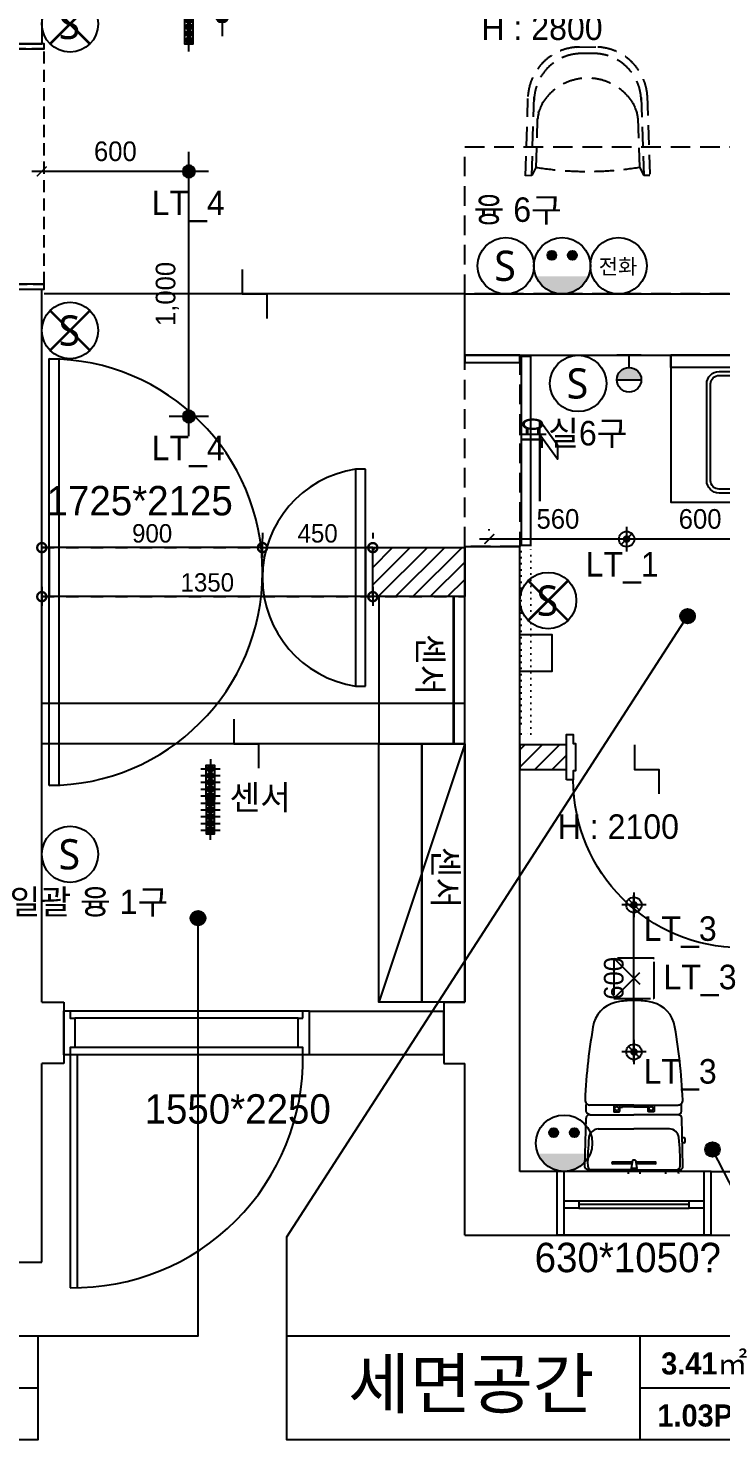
# Model space of a CAD drawing. Header units: inches. Extents: x 45519 to 207552, y -100391 to 47052.
# Drawn here: x 178313 to 181137, y 22554 to 28313 of the extents above; entities that cross this region are included whole.
import ezdxf
from ezdxf.enums import TextEntityAlignment as Align

# ---------------------------------------------------------------- set-up
doc = ezdxf.new("R2010")
doc.units = ezdxf.units.IN
doc.header["$LTSCALE"] = 100
doc.header["$MEASUREMENT"] = 0
doc.header["$PDSIZE"] = 700.071425
for name, pattern in [('DASHED', [0.75, 0.5, -0.25]), ('DH-HID2', [1.2, 0.8, -0.4]), ('DOT', [0.25, 0, -0.25]), ('HID', [2.3, 1.5, -0.8]), ('HID2', [1, 0.5, -0.5]), ('HIDDEN', [0.375, 0.25, -0.125])]:
    doc.linetypes.add(name, pattern=pattern)
for name, color, linetype in [('0-ELC TEXT', 7, 'Continuous'), ('03-TEXT', 3, 'Continuous'), ('03-WAL NEW', 3, 'Continuous'), ('06-FUR', 6, 'Continuous'), ('07-DIM WAL', 5, 'Continuous'), ('08-HAT', 8, 'Continuous'), ('2-con', 2, 'Continuous'), ('3.기호.계단선', 30, 'Continuous'), ('4-win', 4, 'Continuous'), ('6FUR', 6, 'Continuous'), ('_LIBR', 4, 'Continuous'), ('CEIL-DOOR', 6, 'Continuous'), ('CEIL-LIGHT', 7, 'Continuous'), ('CO-BATH', 6, 'Continuous'), ('CO-DO-FR', 7, 'Continuous'), ('CO-DOOR', 8, 'Continuous'), ('fin', 5, 'Continuous'), ('FU-FURM', 251, 'DH-HID2'), ('FUR', 8, 'DASHED'), ('HL', 6, 'HIDDEN'), ('RC-LIGHT', 7, 'Continuous'), ('도면층4', 4, 'Continuous'), ('도면층5', 5, 'Continuous'), ('설비', 140, 'Continuous')]:
    doc.layers.add(name, color=color, linetype=linetype)
doc.styles.add('HY 울릉도 L', font='')
doc.styles.add('넥슨고딕', font='NEXONLv1GothicBold.ttf')
doc.styles.add('스타일1', font='HY울릉도M.TTF')
doc.styles.add('코레일둥고', font='Korail_Round_Gothic_Medium.ttf')
doc.styles.get('HY 울릉도 L').set_extended_font_data('HY울릉도L')
doc.dimstyles.new('30', dxfattribs={"dimscale": 30, "dimtxt": 2.5, "dimasz": 2.5, "dimexe": 1.25, "dimexo": 2, "dimtad": 1, "dimdec": 0, "dimtxsty": '스타일1', "dimblk": 'DOTSMALL', "dimcen": 2.5, "dimclrd": 1, "dimclre": 1, "dimclrt": 7, "dimadec": 0, "dimazin": 0, "dimtfac": 1, "dimtdec": 0, "dimtix": 1, "dimtmove": 0, "dimatfit": 3, "dimldrblk": 'DOTSMALL', "dimfxl": 0, "dimarcsym": 0})
doc.dimstyles.new('40', dxfattribs={"dimscale": 40, "dimtxt": 2, "dimasz": 1, "dimexe": 1, "dimexo": 1, "dimgap": 1, "dimtad": 1, "dimdec": 0, "dimrnd": 0.05, "dimdsep": 46, "dimlunit": 6, "dimtxsty": 'HY 울릉도 L', "dimblk": 'ARCHTICK', "dimcen": 2.5, "dimdle": 1, "dimclrd": 133, "dimclre": 133, "dimclrt": 30, "dimadec": 0, "dimazin": 0, "dimtfac": 1, "dimtdec": 0, "dimtix": 1, "dimtmove": 2, "dimatfit": 3, "dimldrblk": 'ARCHTICK', "dimfxl": 0, "dimlwd": -1, "dimlwe": -1, "dimarcsym": 0})
pattern_1 = [(45, (50851.974, 3807.85), (-35.355339, 35.355339), [])]

# ---------------------------------------------------------------- blocks, each defined once
blk = doc.blocks.new('1')
at = {"linetype": 'Continuous'}
h = blk.add_hatch(color=4, dxfattribs=at)
h.dxf.hatch_style = 1
edge = h.paths.add_edge_path()
edge.add_arc((11539653.5, -14273503.8), 37.5, 0, 360)
at = {"color": 1, "linetype": 'Continuous'}
for p, q in [((11539653.5, -14273637.1), (11539653.5, -14273370.5)), ((11539520.2, -14273503.8), (11539786.8, -14273503.8))]:
    blk.add_line(p, q, dxfattribs=at)
at = {"color": 4, "linetype": 'Continuous'}
for radius in [41.5, 37.5]:
    blk.add_circle((11539653.5, -14273503.8), radius, dxfattribs=at)
blk = doc.blocks.new("5RN'")
at = {"layer": 'RC-LIGHT'}
blk.add_lwpolyline([(188137.5, 27400.3), (188277.5, 27400.3), (188277.5, 27435.3), (188137.5, 27435.3)], close=True, dxfattribs=at)
at = {"layer": 'RC-LIGHT', "yscale": 0.2948704765105351, "zscale": 0.2948704765105351}
for p, xscale in [((-3214550.6, 4236252.7), 0.2948704765105351), ((-3214523.1, 4236252.7), 0.2948704765105351), ((3590910.6, 4236252.7), -0.2948704765105351), ((3590938.1, 4236252.7), -0.2948704765105351), ((3590965.5, 4236252.7), -0.2948704765105351)]:
    blk.add_blockref('1', p, dxfattribs=dict(at, xscale=xscale))
blk = doc.blocks.new('_ArchTick')
at = {"color": 0, "linetype": 'ByBlock', "const_width": 0.15}
blk.add_lwpolyline([(-0.5, -0.5), (0.5, 0.5)], dxfattribs=at)
blk = doc.blocks.new('*D190')
at = {"layer": '07-DIM WAL', "color": 133}
for p, q in [((181392.9, 26228.8), (180712.9, 26228.8)), ((181352.9, 26188.8), (181352.9, 26188.8))]:
    blk.add_line(p, q, dxfattribs=at)
at = {"layer": 'Defpoints', "color": 0}
for p in [(180752.9, 26228.8), (180752.9, 26228.8), (181352.9, 26228.8)]:
    blk.add_point(p, dxfattribs=at)
at = {"layer": '07-DIM WAL', "color": 133, "xscale": 40, "yscale": 40, "zscale": 40, "rotation": 180}
blk.add_blockref('_ArchTick', (180752.9, 26228.8), dxfattribs=at)
at = {"layer": '07-DIM WAL', "color": 133, "xscale": 40, "yscale": 40, "zscale": 40}
blk.add_blockref('_ArchTick', (181352.9, 26228.8), dxfattribs=at)
at = {"layer": '07-DIM WAL', "color": 30, "insert": (181052.9, 26310.5), "char_height": 80, "attachment_point": 5, "style": 'HY 울릉도 L'}
blk.add_mtext('600', dxfattribs=at)
blk = doc.blocks.new('*D191')
at = {"layer": '07-DIM WAL', "color": 133}
for p, q in [((180192.9, 26263.8), (180192.9, 26268.8)), ((180792.9, 26228.8), (180152.9, 26228.8))]:
    blk.add_line(p, q, dxfattribs=at)
at = {"layer": 'Defpoints', "color": 0}
for p in [(180192.9, 26228.8), (180192.9, 26223.8), (180752.9, 26228.8)]:
    blk.add_point(p, dxfattribs=at)
at = {"layer": '07-DIM WAL', "color": 133, "xscale": 40, "yscale": 40, "zscale": 40, "rotation": 180}
blk.add_blockref('_ArchTick', (180192.9, 26228.8), dxfattribs=at)
at = {"layer": '07-DIM WAL', "color": 133, "xscale": 40, "yscale": 40, "zscale": 40}
blk.add_blockref('_ArchTick', (180752.9, 26228.8), dxfattribs=at)
at = {"layer": '07-DIM WAL', "color": 30, "insert": (180472.9, 26310.6), "char_height": 80, "attachment_point": 5, "style": 'HY 울릉도 L'}
blk.add_mtext('560', dxfattribs=at)
blk = doc.blocks.new('*D198')
at = {"layer": '07-DIM WAL', "color": 133}
for p, q in [((180782.9, 24096.3), (180782.9, 24776.3)), ((180822.9, 24736.3), (180822.9, 24736.3)), ((180822.9, 24136.3), (180822.9, 24136.3))]:
    blk.add_line(p, q, dxfattribs=at)
at = {"layer": 'Defpoints', "color": 0}
for p in [(180782.9, 24736.3), (180782.9, 24736.3), (180782.9, 24136.3)]:
    blk.add_point(p, dxfattribs=at)
at = {"layer": '07-DIM WAL', "color": 133, "xscale": 40, "yscale": 40, "zscale": 40}
for p, rotation in [((180782.9, 24736.3), 90), ((180782.9, 24136.3), 270)]:
    blk.add_blockref('_ArchTick', p, dxfattribs=dict(at, rotation=rotation))
at = {"layer": '07-DIM WAL', "color": 30, "insert": (180701.2, 24436.3), "char_height": 80, "attachment_point": 5, "rotation": 90, "style": 'HY 울릉도 L'}
blk.add_mtext('600', dxfattribs=at)
blk = doc.blocks.new('vudauseh2')
at = {"color": 8}
blk.add_line((177767.9, 7738.8), (179492.9, 7738.8), dxfattribs=at)
at = {"layer": '08-HAT', "color": 10}
blk.add_lwpolyline([(179717.9, 8018.8), (179847.9, 8018.8), (179847.9, 7868.8), (179717.9, 7868.8)], close=True, dxfattribs=at)
at = {"layer": '2-con'}
for p, q in [((177767.9, 10573.8), (177767.9, 10428.8)), ((177517.9, 9428.8), (177767.9, 9428.8)), ((177767.9, 6518.8), (177767.9, 9428.8)), ((179492.9, 9158.8), (179492.9, 9408.8)), ((179492.9, 9408.8), (181987.9, 9408.8)), ((179492.9, 9158.8), (181982.9, 9158.8)), ((179492.9, 6518.8), (179492.9, 8378.8)), ((179492.9, 8378.8), (179717.9, 8378.8)), ((179717.9, 5828.8), (179717.9, 8378.8)), ((177767.9, 6518.8), (177857.9, 6518.8)), ((177857.9, 6518.8), (177857.9, 6268.8)), ((179407.7, 6518.8), (179492.7, 6518.8)), ((179407.9, 6518.8), (179407.9, 6268.8)), ((177767.9, 5458.8), (177767.9, 6268.8)), ((177857.9, 6268.8), (177767.9, 6268.8)), ((179407.9, 6268.8), (179492.9, 6268.8)), ((179492.9, 5568.8), (179492.9, 6268.8)), ((179867.9, 5828.8), (179717.9, 5828.8)), ((180497.9, 5828.8), (180647.9, 5828.8)), ((179492.9, 5568.8), (179867.9, 5568.8)), ((180497.9, 5568.8), (180917.9, 5568.8)), ((177517.9, 5458.8), (177767.9, 5458.8))]:
    blk.add_line(p, q, dxfattribs=at)
at = {"layer": '2-con', "color": 8, "linetype": 'HID2'}
for p, q in [((177767.9, 8373.8), (179492.9, 8373.8)), ((177767.9, 8173.8), (179492.9, 8173.8))]:
    blk.add_line(p, q, dxfattribs=at)
at = {"layer": '2-con'}
blk.add_lwpolyline([(174147.9, 10428.8), (177767.9, 10428.8)], dxfattribs=at)
at = {"layer": '4-win'}
for points in [[(180497.9, 5568.8), (180497.9, 5828.8), (179867.9, 5828.8), (179867.9, 5568.8)], [(179897.9, 5568.8), (179897.9, 5828.8), (179867.9, 5828.8), (179867.9, 5568.8)], [(180497.9, 5568.8), (180497.9, 5828.8), (180467.9, 5828.8), (180467.9, 5568.8)]]:
    blk.add_lwpolyline(points, close=True, dxfattribs=at)
at = {"layer": '도면층4'}
for p, q in [((180407.9, 5693.8), (179957.9, 5693.8)), ((180497.9, 5568.8), (179867.9, 5568.8))]:
    blk.add_line(p, q, dxfattribs=at)
for points in [[(179957.9, 5708.8), (179957.9, 5678.8), (179897.9, 5678.8), (179897.9, 5708.8)], [(180467.9, 5708.8), (180467.9, 5678.8), (180407.9, 5678.8), (180407.9, 5708.8)]]:
    blk.add_lwpolyline(points, close=True, dxfattribs=at)
at = {"layer": '도면층5'}
for p, q in [((179957.9, 5708.8), (180407.9, 5708.8)), ((179957.9, 5678.8), (180407.9, 5678.8))]:
    blk.add_line(p, q, dxfattribs=at)
at = {"layer": '도면층4', "style": '코레일둥고'}
for s, p in [('1725*2125', (177787.5, 8505.5)), ('1550*2250', (178187.1, 6023.6)), ('630*1050?', (179778, 5417.5))]:
    blk.add_text(s, height=120, dxfattribs=at).set_placement(p)
blk = doc.blocks.new('D-002')
at = {"layer": 'CO-DO-FR'}
for points in [[(0, 200), (0, 0), (30, 0), (30, 40), (40, 40), (40, 160), (30, 160), (30, 200), (0, 200)], [(800, 200), (800, 0), (770, 0), (770, 40), (760, 40), (760, 160), (770, 160), (770, 200), (800, 200)]]:
    blk.add_lwpolyline(points, close=True, dxfattribs=at)
at = {"layer": 'CO-DOOR'}
blk.add_lwpolyline([(730, 940), (730, 200), (770, 200), (770, 940)], close=True, dxfattribs=at)
blk.add_arc((770, 200), 740, 90, 180, dxfattribs=at)
blk = doc.blocks.new('CJSWJDEH')
at = {"layer": '03-WAL NEW'}
h = blk.add_hatch(dxfattribs=at)
h.set_pattern_fill('_USER', color=256, scale=50, angle=45, pattern_type=0)
h.set_pattern_definition(pattern_1)
h.paths.add_polyline_path([(204769.9, 29801.7), (204769.9, 30001.7), (205144.9, 30001.7), (205144.9, 29801.7)])
h = blk.add_hatch(dxfattribs=at)
h.set_pattern_fill('_USER', color=256, scale=50, angle=45, pattern_type=0)
h.set_pattern_definition(pattern_1)
h.paths.add_polyline_path([(205559.9, 29196.7), (205369.9, 29196.7), (205369.9, 29096.7), (205559.9, 29096.7)])
blk.add_line((205144.9, 31036.7), (203429.9, 31036.7))
blk.add_lwpolyline([(204237.4, 31136.7), (204237.4, 31036.7), (204337.4, 31036.7), (204337.4, 30936.7)])
at = {"color": 8}
blk.add_lwpolyline([(205836.6, 29196.7), (205836.6, 29096.7), (205936.6, 29096.7), (205936.6, 28996.7)], dxfattribs=at)
at = {"layer": '03-WAL NEW'}
blk.add_line((205144.9, 29201.7), (203419.9, 29201.7), dxfattribs=at)
for points in [[(204769.9, 29801.7), (204769.9, 30001.7), (205144.9, 30001.7), (205144.9, 29801.7), (204769.9, 29801.7)], [(204203.4, 29301.7), (204203.4, 29201.7), (204303.4, 29201.7), (204303.4, 29101.7)]]:
    blk.add_lwpolyline(points, dxfattribs=at)
blk.add_lwpolyline([(205559.9, 29196.7), (205369.9, 29196.7), (205369.9, 29096.7), (205559.9, 29096.7)], close=True, dxfattribs=at)
at = {"layer": '06-FUR', "color": 8}
for points in [[(207634.9, 30786.7), (205984.9, 30786.7), (205984.9, 30186.7), (207634.9, 30186.7), (207634.9, 30786.7)], [(207284.9, 30786.7), (207284.9, 30736.7), (205984.9, 30736.7), (205984.9, 30786.7), (207284.9, 30786.7)], [(205144.9, 28146.7), (204794.9, 28146.7), (204794.9, 29201.7), (205144.9, 29201.7), (205144.9, 28146.7)], [(205144.9, 29201.7), (204794.9, 28146.7)]]:
    blk.add_lwpolyline(points, dxfattribs=at)
blk.add_lwpolyline([(204794.9, 29201.7), (205144.9, 29201.7), (205144.9, 29801.7), (204794.9, 29801.7)], close=True, dxfattribs=at)
at = {"layer": '6FUR', "color": 8}
for points in [[(206687.9, 30224.4), (206181.9, 30224.4, -0.414214), (206131.9, 30274.4), (206131.9, 30670.4, -0.414214), (206181.9, 30720.4), (206687.9, 30720.4, -0.414214), (206737.9, 30670.4), (206737.9, 30274.4, -0.414214)], [(206687.9, 30240.4), (206181.9, 30240.4, -0.414214), (206147.9, 30274.4), (206147.9, 30670.4, -0.414214), (206181.9, 30704.4), (206687.9, 30704.4, -0.414214), (206721.9, 30670.4), (206721.9, 30274.4, -0.414214)]]:
    blk.add_lwpolyline(points, format="xyb", close=True, dxfattribs=at)
at = {"layer": '_LIBR', "color": 8, "linetype": 'Continuous'}
for p, q in [((203534.9, 28111.7), (204484.9, 28111.7)), ((204464.9, 28082.2), (203554.9, 28082.2)), ((204464.9, 27962.2), (203554.9, 27962.2)), ((204484.9, 27931.7), (203564.9, 27931.7))]:
    blk.add_line(p, q, dxfattribs=at)
for points in [[(203554.9, 28082.2), (203554.9, 27962.2), (203534.9, 27962.2), (203534.9, 27931.7), (203509.9, 27931.7), (203509.9, 28111.7), (203534.9, 28111.7), (203534.9, 28082.2)], [(204484.9, 28082.2), (204484.9, 28111.7), (204509.9, 28111.7), (204509.9, 27931.7), (204484.9, 27931.7), (204484.9, 27962.2), (204464.9, 27962.2), (204464.9, 28082.2)], [(205059.9, 28109.2), (204509.9, 28109.2), (204509.9, 27934.2), (205059.9, 27934.2)]]:
    blk.add_lwpolyline(points, close=True, dxfattribs=at)
blk.add_lwpolyline([(203564.9, 26982.2), (203564.9, 27931.7), (203534.9, 27931.7), (203534.9, 26981.7)], dxfattribs=at)
blk.add_arc((203549.9, 27917.2), 935.1, 269.08089, 0.88716, dxfattribs=at)
at = {"layer": 'CO-BATH', "color": 8}
for points in [[(203159.9, 32036.7), (203429.9, 32036.7), (203429.9, 32056.7), (203159.9, 32056.7)], [(203159.9, 31056.7), (203429.9, 31056.7), (203429.9, 31076.7), (203159.9, 31076.7)]]:
    blk.add_lwpolyline(points, close=True, dxfattribs=at)
at = {"layer": 'CO-DO-FR', "color": 8}
for points in [[(205369.9, 30756.7), (205369.9, 30786.7), (205144.9, 30786.7), (205144.9, 30756.7)], [(203419.9, 30001.7), (203449.9, 30001.7), (203449.9, 29801.7), (203419.9, 29801.7)], [(203419.9, 30001.7), (203449.9, 30001.7), (203449.9, 29801.7), (203419.9, 29801.7)], [(204769.9, 30001.7), (204739.9, 30001.7), (204739.9, 29801.7), (204769.9, 29801.7)]]:
    blk.add_lwpolyline(points, close=True, dxfattribs=at)
at = {"layer": 'CO-DOOR', "color": 8}
for p, q in [((204739.9, 30321.7), (204699.9, 30321.7)), ((204699.9, 30321.7), (204699.9, 29436.7)), ((204739.9, 29436.7), (204739.9, 30321.7)), ((204699.9, 29436.7), (204739.9, 29436.7))]:
    blk.add_line(p, q, dxfattribs=at)
for points in [[(203449.9, 29031.7), (203449.9, 30771.7), (203489.9, 30771.7), (203489.9, 29031.7)], [(203449.9, 29031.7), (203449.9, 30771.7), (203489.9, 30771.7), (203489.9, 29031.7)], [(205414.9, 30011.7), (205414.9, 30781.7), (205374.9, 30781.7), (205374.9, 30011.7)], [(205450.5, 30191), (205450.5, 30520.2), (205522.8, 30421.6), (205522.8, 30363.2), (205450.5, 30461.9), (205450.5, 30191)]]:
    blk.add_lwpolyline(points, close=True, dxfattribs=at)
at = {"layer": 'CO-DOOR', "color": 8, "linetype": 'DH-HID2'}
blk.add_lwpolyline([(205369.9, 30006.7), (205144.9, 30006.7), (205144.9, 30786.7), (205369.9, 30786.7), (205369.9, 30006.7), (205369.9, 30006.7)], dxfattribs=at)
at = {"layer": 'CO-DOOR', "color": 8, "linetype": 'DOT'}
blk.add_lwpolyline([(205414.9, 29241.7), (205414.9, 30011.7), (205374.9, 30011.7), (205374.9, 29241.7)], close=True, dxfattribs=at)
at = {"layer": 'CO-DOOR', "color": 8}
for centre, radius, start, end in [((203449.9, 29901.7), 870, 270, 90), ((204767.5, 29879.2), 447.6, 98.69086, 261.30914)]:
    blk.add_arc(centre, radius, start, end, dxfattribs=at)
at = {"layer": 'fin', "color": 8}
for p, q in [((205834.9, 27727.3), (205655.6, 27727.3)), ((205834.9, 27727.3), (206014.2, 27727.3)), ((205654.5, 27688.1), (205834.9, 27688.1)), ((206015.2, 27688.1), (205834.9, 27688.1)), ((205689.6, 27630.3), (205834.9, 27630.3)), ((205980.1, 27630.3), (205834.9, 27630.3)), ((205826.9, 27463.1), (205662.3, 27463.1)), ((205842.9, 27463.1), (206007.5, 27463.1)), ((205990.6, 27461.7), (205978.1, 27461.7)), ((205990.6, 27461.7), (206003.1, 27461.7))]:
    blk.add_line(p, q, dxfattribs=at)
for points in [[(205654.5, 27688.1, -0.371724), (205640.1, 27702.8, -0.003515), (205641, 27733.7, -0.320541)], [(206015.2, 27688.1, 0.371724), (206029.6, 27702.8, 0.003515), (206028.8, 27733.7, 0.320541)], [(205662.3, 27463.1), (205649.9, 27463.1, -0.421209), (205634.9, 27478.4), (205639.5, 27673.4, -0.001659)], [(206007.5, 27463.1), (206019.9, 27463.1, 0.421209), (206034.9, 27478.4), (206030.2, 27673.4, 0.001659)]]:
    blk.add_lwpolyline(points, format="xyb", dxfattribs=at)
for centre, radius, start, end in [((205790.7, 28025), 125.5, 96.57592, 161.7036), ((205834.9, 27748.1), 405.9, 90, 98.30074), ((205834.9, 27748.1), 405.9, 81.69926, 90), ((205879.1, 28025), 125.5, 18.2964, 83.42408), ((207839.7, 27658.4), 2205.9, 169.39193, 177.6667), ((203830.1, 27658.4), 2205.9, 2.3333, 10.60807), ((205655.6, 27747.3), 20, 177.6667, 270), ((206014.2, 27747.3), 20, 270, 2.3333), ((205654.5, 27673.1), 15, 90, 178.63491), ((206015.2, 27673.1), 15, 1.36509, 90), ((206646.2, 27490.9), 1000, 174.05625, 180.68841), ((205691.4, 27590.3), 40, 92.48709, 174.05625), ((205978.4, 27590.3), 40, 5.94375, 87.51291), ((205023.5, 27490.9), 1000, 359.31159, 5.94375), ((205662.3, 27479.1), 16, 180.68841, 270), ((206007.5, 27479.1), 16, 270, 359.31159), ((205978.1, 27446.7), 15, 90, 180), ((206003.1, 27446.7), 15, 0, 90)]:
    blk.add_arc(centre, radius, start, end, dxfattribs=at)
at = {"layer": 'FU-FURM', "color": 8}
for p, q in [((205602, 32044.3), (205680, 32044.4)), ((205620, 32019), (205673.1, 32019)), ((205392.7, 31519.4), (205402.5, 31833.6)), ((205418.1, 31519.5), (205428, 31840)), ((205452.4, 31793.5), (205450.5, 31788.4)), ((205454.5, 31798.8), (205452.4, 31793.5)), ((205456.6, 31804.1), (205454.5, 31798.8)), ((205458.8, 31809.1), (205456.6, 31804.1)), ((205461, 31813.9), (205458.8, 31809.1)), ((205463.2, 31818.1), (205461, 31813.9)), ((205829.2, 31818.6), (205831.4, 31814.3)), ((205831.4, 31814.3), (205833.6, 31809.6)), ((205833.6, 31809.6), (205835.8, 31804.5)), ((205835.8, 31804.5), (205838, 31799.3)), ((205838, 31799.3), (205840, 31794)), ((205840, 31794), (205841.9, 31788.9)), ((205864.4, 31838.2), (205875, 31520)), ((205889.5, 31844.8), (205900.4, 31520.1)), ((205436.1, 31553.3), (205442.2, 31751.9)), ((205442.6, 31755.3), (205442.2, 31751.9)), ((205443, 31758.6), (205442.6, 31755.3)), ((205443.4, 31761.7), (205443, 31758.6)), ((205443.9, 31764.9), (205443.4, 31761.7)), ((205444.5, 31768.2), (205443.9, 31764.9)), ((205445.2, 31771.5), (205444.5, 31768.2)), ((205446.2, 31775.2), (205445.2, 31771.5)), ((205447.4, 31779.1), (205446.2, 31775.2)), ((205448.8, 31783.5), (205447.4, 31779.1)), ((205450.5, 31788.4), (205448.8, 31783.5)), ((205841.9, 31788.9), (205843.6, 31784)), ((205843.6, 31784), (205845.1, 31779.6)), ((205845.1, 31779.6), (205846.3, 31775.7)), ((205846.3, 31775.7), (205847.3, 31772)), ((205847.3, 31772), (205848, 31768.7)), ((205848, 31768.7), (205848.6, 31765.4)), ((205848.6, 31765.4), (205849.1, 31762.2)), ((205849.1, 31762.2), (205849.6, 31759.1)), ((205849.6, 31759.1), (205849.9, 31755.8)), ((205849.9, 31755.8), (205850.3, 31752.4)), ((205850.3, 31752.4), (205857, 31553.8)), ((205418.1, 31519.5), (205392.7, 31519.4)), ((205435, 31553.3), (205418.1, 31519.5)), ((205858, 31553.9), (205875, 31520)), ((205900.4, 31520.1), (205875, 31520))]:
    blk.add_line(p, q, dxfattribs=at)
blk.add_lwpolyline([(205144.9, 31036.7), (205144.9, 31636.7), (206944.9, 31636.7), (206944.9, 31036.7), (205144.9, 31036.7)], dxfattribs=at)
for centre, radius, start, end in [((205615.7, 31830.7), 213.6, 90.90916, 178.7855), ((205676.6, 31830.8), 213.6, 1.35671, 89.233), ((205622, 31823.4), 194.3, 90.90924, 178.78542), ((205670.3, 31823.5), 194.3, 1.35653, 89.23304), ((205646.3, 31698.9), 218.5, 33.19496, 146.94725), ((205646.3, 31698.9), 218.5, 158.34937, 158.47219), ((205646.3, 31698.9), 218.5, 21.66998, 21.79281), ((205644.9, 32867.3), 1330.6, 260.92322, 279.2189)]:
    blk.add_arc(centre, radius, start, end, dxfattribs=at)
at = {"layer": 'FUR', "color": 8}
blk.add_lwpolyline([(203159.9, 31076.7), (203429.9, 31076.7), (203429.9, 32036.7), (203159.9, 32036.7)], close=True, dxfattribs=at)
at = {"layer": 'HL', "color": 8, "linetype": 'Continuous'}
for p, q in [((205834.9, 27720.3), (205788.6, 27720.3)), ((205834.9, 27720.3), (205881.2, 27720.3)), ((206039.8, 27593.2), (206032.1, 27593.2)), ((206043.8, 27577.1), (206043.8, 27589.2)), ((206039.8, 27573.1), (206032.6, 27573.1)), ((205827.4, 27494.7), (205748.4, 27494.7)), ((205826.4, 27487.7), (205748.4, 27487.7)), ((205828.9, 27502.8), (205823.5, 27468.4)), ((205840.9, 27502.8), (205828.9, 27502.8)), ((205840.9, 27502.8), (205846.2, 27468.4)), ((205921.4, 27494.7), (205842.4, 27494.7)), ((205921.4, 27487.7), (205843.4, 27487.7)), ((205810.9, 27456.7), (205810.9, 27446.7)), ((205858.9, 27456.7), (205810.9, 27456.7)), ((205827.9, 27461.4), (205822.5, 27456.7)), ((205823.5, 27468.4), (205827.9, 27461.4)), ((205846.2, 27468.4), (205823.5, 27468.4)), ((205841.8, 27461.4), (205827.9, 27461.4)), ((205846.2, 27468.4), (205841.8, 27461.4)), ((205841.8, 27461.4), (205847.3, 27456.7)), ((205858.9, 27456.7), (205858.9, 27446.7))]:
    blk.add_line(p, q, dxfattribs=at)
for points in [[(205752.3, 27727.3), (205752.3, 27703.2, 0.414214), (205756.3, 27699.2), (205772.8, 27699.2, 0.414214), (205776.8, 27703.2), (205776.8, 27718.7), (205776.8, 27727.3)], [(205776.8, 27718.7), (205786.6, 27718.7, 0.414214), (205788.6, 27720.7), (205788.6, 27727.3)], [(205893, 27718.7), (205883.2, 27718.7, -0.414214), (205881.2, 27720.7), (205881.2, 27727.3)], [(205917.4, 27727.3), (205917.4, 27703.2, -0.414214), (205913.4, 27699.2), (205897, 27699.2, -0.414214), (205893, 27703.2), (205893, 27718.7), (205893, 27727.3)]]:
    blk.add_lwpolyline(points, format="xyb", dxfattribs=at)
for centre in [(205764.9, 27713.1), (205904.9, 27713.1)]:
    blk.add_circle(centre, 8, dxfattribs=at)
for centre, radius, start, end in [((206039.8, 27589.2), 4, 0, 90), ((206039.8, 27577.1), 4, 270, 0), ((205748.4, 27491.2), 3.5, 90, 270), ((205921.4, 27491.2), 3.5, 270, 90)]:
    blk.add_arc(centre, radius, start, end, dxfattribs=at)
blk.add_blockref('vudauseh2', (25652, 21627.9))
at = {"layer": 'CO-DOOR', "color": 8, "xscale": -0.9249999999984593, "yscale": 0.9249999999984593, "zscale": 0.9249999999984593, "rotation": 180}
blk.add_blockref('D-002', (205559.9, 29239.2), dxfattribs=at)
blk = doc.blocks.new('SW')
at = {"layer": '설비', "color": 140}
blk.add_circle((11533254.1, -14277699.4), 184, dxfattribs=at)
at = {"layer": '설비', "color": 140, "insert": (11533320, -14277600.8), "char_height": 197.143, "attachment_point": 3, "style": '코레일둥고'}
blk.add_mtext_dynamic_manual_height_columns('{\\fMalgun Gothic|b0|i0|c129|p50;S}', width=314.327, gutter_width=2.19, heights=[0], dxfattribs=at)
blk = doc.blocks.new('egoo')
at = {"layer": '설비'}
h = blk.add_hatch(color=140, dxfattribs=at)
edge = h.paths.add_edge_path()
edge.add_arc((1015645.3, 443433.7), 22.3, 0, 360)
h = blk.add_hatch(color=140, dxfattribs=at)
edge = h.paths.add_edge_path()
edge.add_arc((1015747.7, 443433.7), 22.3, 0, 360)
h = blk.add_hatch(color=140, dxfattribs=at)
edge = h.paths.add_edge_path()
edge.add_line((1015826.3, 443329.1), (1015566.6, 443329.1))
edge.add_ellipse((1015696.5, 443381.5), major_axis=(99, 99), ratio=1, start_angle=156.95778, end_angle=293.04222)
at = {"layer": '설비', "color": 140}
for centre, radius in [((1015696.5, 443381.5), 140), ((1015645.3, 443433.7), 22.3), ((1015747.7, 443433.7), 22.3)]:
    blk.add_circle(centre, radius, dxfattribs=at)
blk = doc.blocks.new('hallogen')
h = blk.add_hatch(color=256)
h.dxf.hatch_style = 1
edge = h.paths.add_edge_path()
edge.add_arc((48592, 60854), 31.2, 0, 360, ccw=False)
at = {"color": 1, "linetype": 'Continuous'}
for p, q in [((48592, 60954), (48592, 60754)), ((48692, 60854), (48492, 60854))]:
    blk.add_line(p, q, dxfattribs=at)
at = {"color": 4, "linetype": 'Continuous'}
blk.add_circle((48592, 60854), 62.5, dxfattribs=at)
blk = doc.blocks.new('BRACKET')
at = {"layer": 'CEIL-LIGHT'}
blk.add_hatch(color=256, dxfattribs=at).paths.add_polyline_path([(-200, -100, 0.414214), (-100, 0, 0.414214), (-200, 100)])
for p, q in [((-200, 100), (-200, -100)), ((-100, 0), (0, 0)), ((0, -100), (0, 100))]:
    blk.add_line(p, q, dxfattribs=at)
blk.add_circle((-200, 0), 100, dxfattribs=at)
blk = doc.blocks.new('A$C0A436DC7')
at = {"layer": 'CEIL-DOOR', "xscale": -1, "rotation": 180}
blk.add_blockref('BRACKET', (300, 100), dxfattribs=at)
blk = doc.blocks.new('TMDNLCLCNRK')
at = {"layer": '설비', "color": 10}
blk.add_circle((124604, 27343.8), 115, dxfattribs=at)
at = {"layer": '설비', "color": 10, "insert": (124645.2, 27405.5), "char_height": 123.214, "attachment_point": 3, "style": '코레일둥고'}
blk.add_mtext_dynamic_manual_height_columns('{\\fMalgun Gothic|b0|i0|c129|p50;S}', width=196.454, gutter_width=1.37, heights=[0], dxfattribs=at)
blk = doc.blocks.new('15RN')
at = {"linetype": 'Continuous'}
h = blk.add_hatch(color=4, dxfattribs=at)
h.dxf.hatch_style = 1
edge = h.paths.add_edge_path()
edge.add_arc((178902.9, 29403.8), 11.1, -90, 270)
h = blk.add_hatch(color=4, dxfattribs=at)
h.dxf.hatch_style = 1
edge = h.paths.add_edge_path()
edge.add_arc((178902.9, 29376.3), 11.1, -90, 270)
h = blk.add_hatch(color=4, dxfattribs=at)
h.dxf.hatch_style = 1
edge = h.paths.add_edge_path()
edge.add_arc((178902.9, 29348.8), 11.1, 90, 450, ccw=False)
h = blk.add_hatch(color=4, dxfattribs=at)
h.dxf.hatch_style = 1
edge = h.paths.add_edge_path()
edge.add_arc((178902.9, 29321.4), 11.1, 90, 450, ccw=False)
h = blk.add_hatch(color=4, dxfattribs=at)
h.dxf.hatch_style = 1
edge = h.paths.add_edge_path()
edge.add_arc((178902.9, 29293.9), 11.1, 90, 450, ccw=False)
h = blk.add_hatch(color=4, dxfattribs=at)
h.dxf.hatch_style = 1
edge = h.paths.add_edge_path()
edge.add_arc((178902.9, 29263.8), 11.1, -90, 270)
h = blk.add_hatch(color=4, dxfattribs=at)
h.dxf.hatch_style = 1
edge = h.paths.add_edge_path()
edge.add_arc((178902.9, 29236.3), 11.1, -90, 270)
h = blk.add_hatch(color=4, dxfattribs=at)
h.dxf.hatch_style = 1
edge = h.paths.add_edge_path()
edge.add_arc((178902.9, 29208.8), 11.1, 90, 450, ccw=False)
h = blk.add_hatch(color=4, dxfattribs=at)
h.dxf.hatch_style = 1
edge = h.paths.add_edge_path()
edge.add_arc((178902.9, 29181.4), 11.1, 90, 450, ccw=False)
h = blk.add_hatch(color=4, dxfattribs=at)
h.dxf.hatch_style = 1
edge = h.paths.add_edge_path()
edge.add_arc((178902.9, 29153.9), 11.1, 90, 450, ccw=False)
h = blk.add_hatch(color=4, dxfattribs=at)
h.dxf.hatch_style = 1
edge = h.paths.add_edge_path()
edge.add_arc((178902.9, 29123.8), 11.1, -90, 270)
h = blk.add_hatch(color=4, dxfattribs=at)
h.dxf.hatch_style = 1
edge = h.paths.add_edge_path()
edge.add_arc((178902.9, 29096.3), 11.1, -90, 270)
h = blk.add_hatch(color=4, dxfattribs=at)
h.dxf.hatch_style = 1
edge = h.paths.add_edge_path()
edge.add_arc((178902.9, 29068.8), 11.1, 90, 450, ccw=False)
h = blk.add_hatch(color=4, dxfattribs=at)
h.dxf.hatch_style = 1
edge = h.paths.add_edge_path()
edge.add_arc((178902.9, 29041.4), 11.1, 90, 450, ccw=False)
h = blk.add_hatch(color=4, dxfattribs=at)
h.dxf.hatch_style = 1
edge = h.paths.add_edge_path()
edge.add_arc((178902.9, 29013.9), 11.1, 90, 450, ccw=False)
at = {"color": 1, "linetype": 'Continuous'}
for p, q in [((178902.9, 28968.8), (178902.9, 29448.8)), ((178950.4, 29208.8), (178855.4, 29208.8))]:
    blk.add_line(p, q, dxfattribs=at)
at = {"color": 4, "linetype": 'Continuous'}
for centre, radius in [((178902.9, 29403.8), 12.2), ((178902.9, 29376.3), 12.2), ((178902.9, 29403.8), 11.1), ((178902.9, 29376.3), 11.1), ((178902.9, 29348.8), 12.2), ((178902.9, 29321.4), 12.2), ((178902.9, 29348.8), 11.1), ((178902.9, 29321.4), 11.1), ((178902.9, 29293.9), 12.2), ((178902.9, 29263.8), 12.2), ((178902.9, 29293.9), 11.1), ((178902.9, 29263.8), 11.1), ((178902.9, 29236.3), 12.2), ((178902.9, 29208.8), 12.2), ((178902.9, 29236.3), 11.1), ((178902.9, 29208.8), 11.1), ((178902.9, 29181.4), 12.2), ((178902.9, 29153.9), 12.2), ((178902.9, 29181.4), 11.1), ((178902.9, 29153.9), 11.1), ((178902.9, 29123.8), 12.2), ((178902.9, 29096.3), 12.2), ((178902.9, 29123.8), 11.1), ((178902.9, 29096.3), 11.1), ((178902.9, 29068.8), 12.2), ((178902.9, 29041.4), 12.2), ((178902.9, 29068.8), 11.1), ((178902.9, 29041.4), 11.1), ((178902.9, 29013.9), 12.2), ((178902.9, 29013.9), 11.1)]:
    blk.add_circle(centre, radius, dxfattribs=at)
at = {"layer": 'RC-LIGHT'}
blk.add_lwpolyline([(178885.4, 29418.8), (178885.4, 28998.8), (178920.4, 28998.8), (178920.4, 29418.8)], close=True, dxfattribs=at)
blk = doc.blocks.new('*D344')
at = {"layer": '07-DIM WAL', "color": 133}
for p, q in [((178367.9, 27768.8), (178367.9, 27768.8)), ((179007.9, 27728.8), (178327.9, 27728.8))]:
    blk.add_line(p, q, dxfattribs=at)
at = {"layer": 'Defpoints', "color": 0}
for p in [(178367.9, 27728.8), (178367.9, 27728.8), (178967.9, 27728.8)]:
    blk.add_point(p, dxfattribs=at)
at = {"layer": '07-DIM WAL', "color": 133, "xscale": 40, "yscale": 40, "zscale": 40, "rotation": 180}
blk.add_blockref('_ArchTick', (178367.9, 27728.8), dxfattribs=at)
at = {"layer": '07-DIM WAL', "color": 133, "xscale": 40, "yscale": 40, "zscale": 40}
blk.add_blockref('_ArchTick', (178967.9, 27728.8), dxfattribs=at)
at = {"layer": '07-DIM WAL', "color": 30, "insert": (178667.9, 27810.5), "char_height": 80, "attachment_point": 5, "style": 'HY 울릉도 L'}
blk.add_mtext('600', dxfattribs=at)
blk = doc.blocks.new('ZHSTPSXMCNRK')
at = {"layer": '설비'}
h = blk.add_hatch(color=10, dxfattribs=at)
edge = h.paths.add_edge_path()
edge.add_arc((124791.9, 27386.8), 18.3, 0, 360)
h = blk.add_hatch(color=10, dxfattribs=at)
edge = h.paths.add_edge_path()
edge.add_arc((124876, 27386.8), 18.3, 0, 360)
h = blk.add_hatch(color=10, dxfattribs=at)
edge = h.paths.add_edge_path()
edge.add_line((124940.6, 27300.8), (124727.3, 27300.8))
edge.add_ellipse((124834, 27343.8), major_axis=(81.3, 81.3), ratio=1, start_angle=156.95778, end_angle=293.04222)
at = {"layer": '설비', "color": 10}
for centre, radius in [((124834, 27343.8), 115), ((124791.9, 27386.8), 18.3), ((124876, 27386.8), 18.3)]:
    blk.add_circle(centre, radius, dxfattribs=at)
blk = doc.blocks.new('*D409')
at = {"layer": '07-DIM WAL', "color": 133}
for p, q in [((178967.9, 26688.8), (178967.9, 27768.8)), ((179007.9, 27728.8), (179007.9, 27728.8)), ((179007.9, 26728.8), (179007.9, 26728.8))]:
    blk.add_line(p, q, dxfattribs=at)
at = {"layer": 'Defpoints', "color": 0}
for p in [(178967.9, 27728.8), (178967.9, 27728.8), (178967.9, 26728.8)]:
    blk.add_point(p, dxfattribs=at)
at = {"layer": '07-DIM WAL', "color": 133, "xscale": 40, "yscale": 40, "zscale": 40}
for p, rotation in [((178967.9, 27728.8), 90), ((178967.9, 26728.8), 270)]:
    blk.add_blockref('_ArchTick', p, dxfattribs=dict(at, rotation=rotation))
at = {"layer": '07-DIM WAL', "color": 30, "insert": (178880, 27228.8), "char_height": 80, "attachment_point": 5, "rotation": 90, "style": 'HY 울릉도 L'}
blk.add_mtext('1,000', dxfattribs=at)
blk = doc.blocks.new('_DOTSMALL')
at = {"color": 0, "linetype": 'ByBlock', "const_width": 0.5}
blk.add_lwpolyline([(-0.0625, 0, 1), (0.0625, 0, 1)], format="xyb", close=True, dxfattribs=at)
blk = doc.blocks.new('*D412')
at = {"layer": '07-DIM WAL', "color": 1, "lineweight": -2}
for p, q in [((178367.9, 26033.8), (178367.9, 25956.3)), ((179717.9, 26033.8), (179717.9, 25956.3)), ((179717.9, 25993.8), (178367.9, 25993.8))]:
    blk.add_line(p, q, dxfattribs=at)
at = {"layer": 'Defpoints', "color": 0}
for p in [(178367.9, 26093.8), (179717.9, 26093.8), (178367.9, 25993.8)]:
    blk.add_point(p, dxfattribs=at)
at = {"layer": '07-DIM WAL', "color": 1, "lineweight": -2, "xscale": 75, "yscale": 75, "zscale": 75, "rotation": 180}
blk.add_blockref('_DOTSMALL', (178367.9, 25993.8), dxfattribs=at)
at = {"layer": '07-DIM WAL', "color": 1, "lineweight": -2, "xscale": 75, "yscale": 75, "zscale": 75}
blk.add_blockref('_DOTSMALL', (179717.9, 25993.8), dxfattribs=at)
at = {"layer": '07-DIM WAL', "color": 7, "insert": (179042.9, 26051.6), "char_height": 75, "attachment_point": 5, "style": '스타일1'}
blk.add_mtext('1350', dxfattribs=at)
blk = doc.blocks.new('*D413')
at = {"layer": '07-DIM WAL', "color": 1, "lineweight": -2}
for p, q in [((178367.9, 26153.8), (178367.9, 26231.3)), ((179267.9, 26153.8), (179267.9, 26231.3)), ((179267.9, 26193.8), (178367.9, 26193.8))]:
    blk.add_line(p, q, dxfattribs=at)
at = {"layer": 'Defpoints', "color": 0}
for p in [(178367.9, 26193.8), (178367.9, 26093.8), (179267.9, 26093.8)]:
    blk.add_point(p, dxfattribs=at)
at = {"layer": '07-DIM WAL', "color": 1, "lineweight": -2, "xscale": 75, "yscale": 75, "zscale": 75, "rotation": 180}
blk.add_blockref('_DOTSMALL', (178367.9, 26193.8), dxfattribs=at)
at = {"layer": '07-DIM WAL', "color": 1, "lineweight": -2, "xscale": 75, "yscale": 75, "zscale": 75}
blk.add_blockref('_DOTSMALL', (179267.9, 26193.8), dxfattribs=at)
at = {"layer": '07-DIM WAL', "color": 7, "insert": (178817.9, 26251.6), "char_height": 75, "attachment_point": 5, "style": '스타일1'}
blk.add_mtext('900', dxfattribs=at)
blk = doc.blocks.new('*D414')
at = {"layer": '07-DIM WAL', "color": 1, "lineweight": -2}
for p, q in [((179267.9, 26253.8), (179267.9, 26231.3)), ((179717.9, 26253.8), (179717.9, 26231.3)), ((179267.9, 26193.8), (179717.9, 26193.8))]:
    blk.add_line(p, q, dxfattribs=at)
at = {"layer": 'Defpoints', "color": 0}
for p in [(179267.9, 26193.8), (179717.9, 26193.8), (179717.9, 26193.8)]:
    blk.add_point(p, dxfattribs=at)
at = {"layer": '07-DIM WAL', "color": 1, "lineweight": -2, "xscale": 75, "yscale": 75, "zscale": 75, "rotation": 180}
blk.add_blockref('_DOTSMALL', (179267.9, 26193.8), dxfattribs=at)
at = {"layer": '07-DIM WAL', "color": 1, "lineweight": -2, "xscale": 75, "yscale": 75, "zscale": 75}
blk.add_blockref('_DOTSMALL', (179717.9, 26193.8), dxfattribs=at)
at = {"layer": '07-DIM WAL', "color": 7, "insert": (179492.9, 26251.6), "char_height": 75, "attachment_point": 5, "style": '스타일1'}
blk.add_mtext('450', dxfattribs=at)

msp = doc.modelspace()

# ---------------------------------------------------------------- hatches: boundary and pattern name
at = {"layer": '0-ELC TEXT'}
h = msp.add_hatch(color=256, dxfattribs=at)
h.dxf.hatch_style = 1
edge = h.paths.add_edge_path()
edge.add_arc((181001.9, 25914.1), 30, 180, 540, ccw=False)
h = msp.add_hatch(color=256, dxfattribs=at)
h.dxf.hatch_style = 1
edge = h.paths.add_edge_path()
edge.add_arc((179005, 24682.1), 30, 0, 360)
h = msp.add_hatch(color=256, dxfattribs=at)
h.dxf.hatch_style = 1
edge = h.paths.add_edge_path()
edge.add_arc((181103.4, 23738.1), 30, 0, 360)

# ---------------------------------------------------------------- linework, layer by layer
for p, q in [((180807.9, 22553.8), (180807.9, 22978.3)), ((177842, 22766), (178351.6, 22766)), ((180807.9, 22766), (181317.6, 22766))]:
    msp.add_line(p, q, dxfattribs=at)
for points in [[(179367.9, 22978.3), (179367.9, 23382.4), (181001.9, 25914.1)], [(178351.6, 22978.3), (179005, 22978.3), (179005, 24682.1)], [(182367, 22553.8), (181713.6, 22553.8), (181103.4, 23738.1)]]:
    msp.add_lwpolyline(points, dxfattribs=at)
for points in [[(176402, 22978.3), (178351.6, 22978.3), (178351.6, 22553.8), (176402, 22553.8)], [(179367.9, 22978.3), (181317.6, 22978.3), (181317.6, 22553.8), (179367.9, 22553.8)]]:
    msp.add_lwpolyline(points, close=True, dxfattribs=at)
for centre in [(181001.9, 25914.1), (179005, 24682.1), (181103.4, 23738.1)]:
    msp.add_circle(centre, 30, dxfattribs=at)
at = {"layer": '3.기호.계단선', "linetype": 'HID'}
for p, q in [((180700.4, 24353.8), (180865.4, 24518.8)), ((180700.4, 24518.8), (180865.4, 24353.8))]:
    msp.add_line(p, q, dxfattribs=at)
msp.add_lwpolyline([(180700.4, 24353.8), (180865.4, 24353.8), (180865.4, 24518.8), (180700.4, 24518.8)], close=True, dxfattribs=at)
at = {"layer": 'CEIL-LIGHT', "color": 10, "linetype": 'HID2', "const_width": 10}
for points in [[(180047.9, 25393.8), (180047.9, 25993.8)], [(179917.9, 24338.8), (179917.9, 25393.8)]]:
    msp.add_lwpolyline(points, dxfattribs=at)
at = {"layer": '설비', "color": 10, "const_width": 10}
for points in [[(178401.6, 28249.2), (178564.2, 28411.8)], [(178564.2, 28249.2), (178401.6, 28411.8)], [(178401.6, 26998.5), (178564.2, 27161.1)], [(178564.2, 26998.5), (178401.6, 27161.1)], [(180351.6, 25896.5), (180514.2, 26059.2)], [(180514.2, 25896.5), (180351.6, 26059.2)]]:
    msp.add_lwpolyline(points, dxfattribs=at)
at = {"layer": '설비', "color": 140}
msp.add_circle((180720.2, 27343.8), 115, dxfattribs=at)

# ---------------------------------------------------------------- block references
msp.add_blockref('CJSWJDEH', (-25052, -3807.9))
at = {"xscale": -0.5, "yscale": 0.5, "zscale": 0.5, "rotation": 270.0000000000001}
msp.add_blockref('A$C0A436DC7', (180712.9, 26828.8), dxfattribs=at)
at = {"layer": 'RC-LIGHT'}
msp.add_blockref('15RN', (65, -750), dxfattribs=at)
at = {"layer": 'RC-LIGHT', "xscale": 0.6024096385271789, "yscale": 0.6024096385271789, "zscale": 0.6024096385271789, "rotation": 180}
msp.add_blockref('1', (7130701.4, -8570134.9), dxfattribs=at)
at = {"layer": 'RC-LIGHT'}
for name, p, xscale, yscale, zscale in [('1', (7130566.4, 8626225.1), -0.6024096385271789, 0.6024096385271789, 0.6024096385271789), ('1', (7130566.4, 8625225.1), -0.6024096385271789, 0.6024096385271789, 0.6024096385271789), ('hallogen', (156457.1, -4198.3), 0.5, 0.5, 0.5), ('hallogen', (156487.1, -5690.8), 0.5, 0.5, 0.5), ('hallogen', (156487.1, -6290.8), 0.5, 0.5, 0.5)]:
    msp.add_blockref(name, p, dxfattribs=dict(at, xscale=xscale, yscale=yscale, zscale=zscale))
at = {"layer": 'RC-LIGHT', "xscale": -1, "rotation": 270}
msp.add_blockref("5RN'", (151637.6, -162971.1), dxfattribs=at)
at = {"layer": 'RC-LIGHT', "rotation": 270}
msp.add_blockref("5RN'", (151637.6, 213303.8), dxfattribs=at)
at = {"layer": '설비', "color": 140}
for name, p, xscale, yscale, zscale in [('SW', (-7029800.9, 8951892.7), 0.625, 0.625, 0.625), ('SW', (-7028023.6, 8950906), 0.625, 0.625, 0.625), ('egoo', (-653832, -336862.4), 0.8214285869294655, 0.8214285869294655, 0.8214285869294655), ('SW', (-7029800.9, 8950641.9), 0.625, 0.625, 0.625), ('SW', (-7027850.9, 8949540), 0.625, 0.625, 0.625)]:
    msp.add_blockref(name, p, dxfattribs=dict(at, xscale=xscale, yscale=yscale, zscale=zscale))
for name, p in [('TMDNLCLCNRK', (55951.4, -480)), ('TMDNLCLCNRK', (53878.9, -2401.3)), ('ZHSTPSXMCNRK', (55663.9, -3580))]:
    msp.add_blockref(name, p, dxfattribs=at)

# ---------------------------------------------------------------- texts
at = {"layer": '0-ELC TEXT', "style": '코레일둥고'}
for s, p in [('H : 2800', (180160.7, 28265)), ('H : 2100', (180472.1, 25005.6))]:
    msp.add_text(s, height=100, dxfattribs=at).set_placement(p)
at = {"layer": '03-TEXT'}
for s, height, style, p in [('3.41㎡', 90, '넥슨고딕', (181070.1, 22820.1)), ('세면공간', 200, '코레일둥고', (180119.5, 22682.7)), ('1.03PY', 90, '넥슨고딕', (181072, 22607.9))]:
    msp.add_text(s, height=height, dxfattribs=dict(at, style=style)).set_placement(p, align=Align.CENTER)
at = {"layer": '설비', "color": 30, "style": '코레일둥고'}
for s, p in [('LT_4', (178815.9, 27550.6)), ('LT_4', (178815.9, 26550.6)), ('LT_1', (180585.9, 26075.9)), ('센서', (179133.2, 25124.4)), ('LT_3', (180822.3, 24589.4)), ('LT_3', (180903.5, 24391.9)), ('LT_3', (180822.3, 24007))]:
    msp.add_text(s, height=100, dxfattribs=at).set_placement(p)
at = {"layer": '설비', "color": 10, "style": '코레일둥고'}
for s, p in [('융 6구', (180129, 27522.9)), ('욕실6구', (180307.5, 26610.8)), ('일괄 융 1구', (178236.3, 24698.8))]:
    msp.add_text(s, height=100, dxfattribs=at).set_placement(p)
at = {"layer": '설비', "color": 140, "style": '코레일둥고'}
msp.add_text('전화', height=62.5, dxfattribs=at).set_placement((180639.6, 27309.6))
at = {"layer": '설비', "color": 30, "style": '코레일둥고'}
for p in [(179901.6, 25842.2), (179964.9, 24973.7)]:
    msp.add_text('센서', height=100, rotation=270, dxfattribs=at).set_placement(p)

# ---------------------------------------------------------------- dimensions: what is measured, and where the dimension line sits
at = {"layer": '07-DIM WAL'}
for base, p1, p2, angle, picture, middle in [((178367.9, 27728.8), (178967.9, 27728.8), (178367.9, 27728.8), 180, '*D344', (178667.9, 27810.5)), ((178967.9, 27728.8), (178967.9, 26728.8), (178967.9, 27728.8), 90, '*D409', (178880, 27228.8)), ((180782.9, 24736.3), (180782.9, 24136.3), (180782.9, 24736.3), 90, '*D198', (180701.2, 24436.3))]:
    dim = msp.add_linear_dim(base=base, p1=p1, p2=p2, angle=angle, dimstyle='40', dxfattribs=at)
    dim.commit()
    dim.dimension.update_dxf_attribs({"geometry": picture, "text_midpoint": middle})
for base, p1, p2, dimstyle, picture, middle in [((180192.9, 26228.8), (180752.9, 26228.8), (180192.9, 26223.8), '40', '*D191', (180472.9, 26310.6)), ((180752.9, 26228.8), (181352.9, 26228.8), (180752.9, 26228.8), '40', '*D190', (181052.9, 26310.5)), ((178367.9, 26193.8), (179267.9, 26093.8), (178367.9, 26093.8), '30', '*D413', (178817.9, 26251.6)), ((179717.9, 26193.8), (179267.9, 26193.8), (179717.9, 26193.8), '30', '*D414', (179492.9, 26251.6)), ((178367.9, 25993.8), (179717.9, 26093.8), (178367.9, 26093.8), '30', '*D412', (179042.9, 26051.6))]:
    dim = msp.add_linear_dim(base=base, p1=p1, p2=p2, dimstyle=dimstyle, dxfattribs=at)
    dim.commit()
    dim.dimension.update_dxf_attribs({"geometry": picture, "text_midpoint": middle})

doc.saveas('drawing.dxf')
